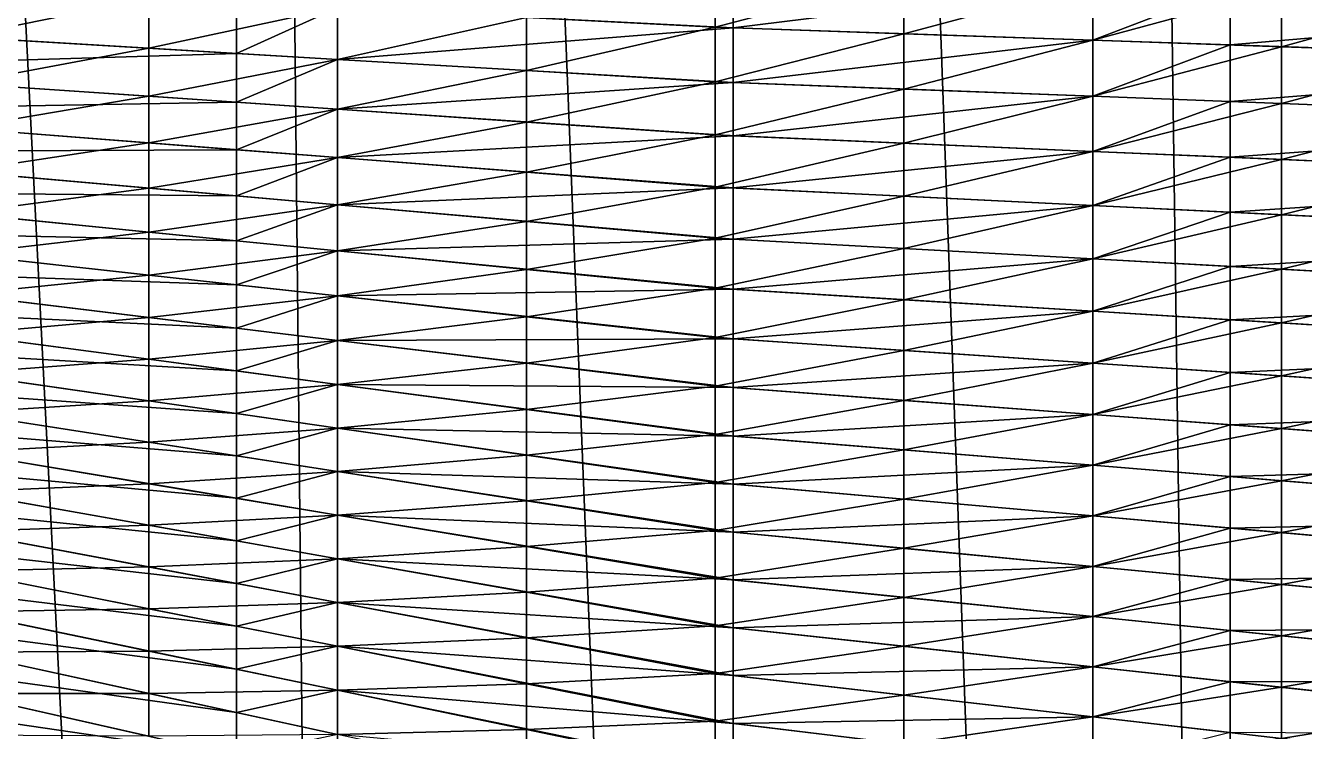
# Model space of a CAD drawing. Header units: metres. Extents: x -3 to 177, y -14 to 14.
# Drawn here: x 19.537 to 23.178, y -4.201 to -2.192 of the extents above; entities that cross this region are included whole.
import ezdxf

# ---------------------------------------------------------------- set-up
doc = ezdxf.new("R2010")
doc.units = ezdxf.units.M
doc.layers.add('ENGINE_ROOM', color=7, linetype='Continuous', true_color=0xa1acbe)
doc.layers.add('HULL', color=7, linetype='Continuous', true_color=0x528ba5)

msp = doc.modelspace()

# ---------------------------------------------------------------- linework, layer by layer
at = {"layer": 'ENGINE_ROOM'}
for points in [[(22.9665, 14.2364, 14.6066), (24.3812, -14.2976, 14.6043), (24.3812, 14.2976, 14.6043)], [(21.5517, 14.1752, 14.6089), (22.575, -14.2195, 14.6073), (22.575, 14.2195, 14.6073)], [(22.575, 14.2195, 14.6073), (22.9665, -14.2364, 14.6066), (22.9665, 14.2364, 14.6066)], [(22.575, 14.2195, 14.6073), (22.575, -14.2195, 14.6073), (22.9665, -14.2364, 14.6066)], [(22.9665, 14.2364, 14.6066), (22.9665, -14.2364, 14.6066), (24.3812, -14.2976, 14.6043)], [(20.425, 14.067, 14.613), (21.5517, -14.1752, 14.6089), (21.5517, 14.1752, 14.6089)], [(21.5517, 14.1752, 14.6089), (21.5517, -14.1752, 14.6089), (22.575, -14.2195, 14.6073)], [(20.1369, 14.0386, 14.6141), (20.425, -14.067, 14.613), (20.425, 14.067, 14.613)], [(20.425, 14.067, 14.613), (20.425, -14.067, 14.613), (21.5517, -14.1752, 14.6089)], [(18.7222, 13.8991, 14.6193), (20.1369, -14.0386, 14.6141), (20.1369, 14.0386, 14.6141)], [(20.1369, 14.0386, 14.6141), (20.1369, -14.0386, 14.6141), (20.425, -14.067, 14.613)], [(18.7222, 13.8991, 14.6193), (18.7222, -13.8991, 14.6193), (20.1369, -14.0386, 14.6141)], [(20.425, -2.1421, 0.5194), (21.5517, -2.0406, 0.3527), (21.5517, -2.1988, 0.4274)], [(21.5517, -2.1988, 0.4274), (21.5517, -2.0406, 0.3527), (22.575, -2.0717, 0.2996)], [(21.5517, -2.1988, 0.4274), (22.575, -2.0717, 0.2996), (22.575, -2.2339, 0.3685)], [(22.575, -2.2339, 0.3685), (22.575, -2.0717, 0.2996), (22.9665, -2.0836, 0.2793)], [(22.575, -2.2339, 0.3685), (22.9665, -2.0836, 0.2793), (22.9665, -2.2473, 0.3459)], [(22.9665, -2.2473, 0.3459), (22.9665, -2.0836, 0.2793), (24.3812, -2.1265, 0.2059)], [(18.7222, -2.1876, 0.7666), (20.1369, -2.1273, 0.5432), (20.1369, -2.2713, 0.6365)], [(20.1369, -2.2713, 0.6365), (20.1369, -2.1273, 0.5432), (20.425, -2.1421, 0.5194)], [(20.1369, -2.2713, 0.6365), (20.425, -2.1421, 0.5194), (20.425, -2.2884, 0.6101)], [(20.425, -2.2884, 0.6101), (20.425, -2.1421, 0.5194), (21.5517, -2.1988, 0.4274)], [(22.9665, -2.2473, 0.3459), (24.3812, -2.1265, 0.2059), (24.3812, -2.2957, 0.2645)], [(18.7222, -2.314, 0.8797), (18.7222, -2.1876, 0.7666), (20.1369, -2.2713, 0.6365)], [(20.425, -2.2884, 0.6101), (21.5517, -2.1988, 0.4274), (21.5517, -2.3541, 0.508)], [(21.5517, -2.3541, 0.508), (21.5517, -2.1988, 0.4274), (22.575, -2.2339, 0.3685)], [(21.5517, -2.3541, 0.508), (22.575, -2.2339, 0.3685), (22.575, -2.3935, 0.4428)], [(22.575, -2.3935, 0.4428), (22.575, -2.2339, 0.3685), (22.9665, -2.2473, 0.3459)], [(22.575, -2.3935, 0.4428), (22.9665, -2.2473, 0.3459), (22.9665, -2.4086, 0.4178)], [(22.9665, -2.4086, 0.4178), (22.9665, -2.2473, 0.3459), (24.3812, -2.2957, 0.2645)], [(18.7222, -2.314, 0.8797), (20.1369, -2.2713, 0.6365), (20.1369, -2.4105, 0.7367)], [(20.1369, -2.4105, 0.7367), (20.1369, -2.2713, 0.6365), (20.425, -2.2884, 0.6101)], [(20.1369, -2.4105, 0.7367), (20.425, -2.2884, 0.6101), (20.425, -2.4301, 0.7076)], [(20.425, -2.4301, 0.7076), (20.425, -2.2884, 0.6101), (21.5517, -2.3541, 0.508)], [(18.7222, -2.4353, 0.998), (18.7222, -2.314, 0.8797), (20.1369, -2.4105, 0.7367)], [(22.9665, -2.4086, 0.4178), (24.3812, -2.2957, 0.2645), (24.3812, -2.4632, 0.3277)], [(20.425, -2.4301, 0.7076), (21.5517, -2.3541, 0.508), (21.5517, -2.5056, 0.5953)], [(21.5517, -2.5056, 0.5953), (21.5517, -2.3541, 0.508), (22.575, -2.3935, 0.4428)], [(21.5517, -2.5056, 0.5953), (22.575, -2.3935, 0.4428), (22.575, -2.5502, 0.523)], [(22.575, -2.5502, 0.523), (22.575, -2.3935, 0.4428), (22.9665, -2.4086, 0.4178)], [(18.7222, -2.4353, 0.998), (20.1369, -2.4105, 0.7367), (20.1369, -2.5455, 0.8419)], [(18.7222, -2.5519, 1.1207), (18.7222, -2.4353, 0.998), (20.1369, -2.5455, 0.8419)], [(20.1369, -2.5455, 0.8419), (20.1369, -2.4105, 0.7367), (20.425, -2.4301, 0.7076)], [(20.1369, -2.5455, 0.8419), (20.425, -2.4301, 0.7076), (20.425, -2.5679, 0.8101)], [(20.425, -2.5679, 0.8101), (20.425, -2.4301, 0.7076), (21.5517, -2.5056, 0.5953)], [(22.575, -2.5502, 0.523), (22.9665, -2.4086, 0.4178), (22.9665, -2.5672, 0.4953)], [(22.9665, -2.5672, 0.4953), (22.9665, -2.4086, 0.4178), (24.3812, -2.4632, 0.3277)], [(22.9665, -2.5672, 0.4953), (24.3812, -2.4632, 0.3277), (24.3812, -2.6287, 0.3953)], [(20.425, -2.5679, 0.8101), (21.5517, -2.5056, 0.5953), (21.5517, -2.6542, 0.6875)], [(21.5517, -2.6542, 0.6875), (21.5517, -2.5056, 0.5953), (22.575, -2.5502, 0.523)], [(18.7222, -2.5519, 1.1207), (20.1369, -2.5455, 0.8419), (20.1369, -2.6768, 0.9515)], [(20.1369, -2.6768, 0.9515), (20.1369, -2.5455, 0.8419), (20.425, -2.5679, 0.8101)], [(18.7222, -2.6644, 1.2471), (18.7222, -2.5519, 1.1207), (20.1369, -2.6768, 0.9515)], [(20.1369, -2.6768, 0.9515), (20.425, -2.5679, 0.8101), (20.425, -2.7023, 0.9171)], [(20.425, -2.7023, 0.9171), (20.425, -2.5679, 0.8101), (21.5517, -2.6542, 0.6875)], [(21.5517, -2.6542, 0.6875), (22.575, -2.5502, 0.523), (22.575, -2.7043, 0.6076)], [(22.575, -2.7043, 0.6076), (22.575, -2.5502, 0.523), (22.9665, -2.5672, 0.4953)], [(22.575, -2.7043, 0.6076), (22.9665, -2.5672, 0.4953), (22.9665, -2.7234, 0.577)], [(22.9665, -2.7234, 0.577), (22.9665, -2.5672, 0.4953), (24.3812, -2.6287, 0.3953)], [(20.425, -2.7023, 0.9171), (21.5517, -2.6542, 0.6875), (21.5517, -2.8, 0.7841)], [(21.5517, -2.8, 0.7841), (21.5517, -2.6542, 0.6875), (22.575, -2.7043, 0.6076)], [(22.9665, -2.7234, 0.577), (24.3812, -2.6287, 0.3953), (24.3812, -2.7926, 0.4665)], [(18.7222, -2.7736, 1.3762), (18.7222, -2.6644, 1.2471), (20.1369, -2.8046, 1.0652)], [(18.7222, -2.6644, 1.2471), (20.1369, -2.6768, 0.9515), (20.1369, -2.8046, 1.0652)], [(20.1369, -2.8046, 1.0652), (20.1369, -2.6768, 0.9515), (20.425, -2.7023, 0.9171)], [(20.1369, -2.8046, 1.0652), (20.425, -2.7023, 0.9171), (20.425, -2.8331, 1.0282)], [(20.425, -2.8331, 1.0282), (20.425, -2.7023, 0.9171), (21.5517, -2.8, 0.7841)], [(21.5517, -2.8, 0.7841), (22.575, -2.7043, 0.6076), (22.575, -2.8561, 0.6961)], [(22.575, -2.8561, 0.6961), (22.575, -2.7043, 0.6076), (22.9665, -2.7234, 0.577)], [(22.575, -2.8561, 0.6961), (22.9665, -2.7234, 0.577), (22.9665, -2.8775, 0.6624)], [(22.9665, -2.8775, 0.6624), (22.9665, -2.7234, 0.577), (24.3812, -2.7926, 0.4665)], [(18.7222, -2.8812, 1.5069), (18.7222, -2.7736, 1.3762), (20.1369, -2.9298, 1.1816)], [(18.7222, -2.7736, 1.3762), (20.1369, -2.8046, 1.0652), (20.1369, -2.9298, 1.1816)], [(20.425, -2.8331, 1.0282), (21.5517, -2.8, 0.7841), (21.5517, -2.9428, 0.885)], [(21.5517, -2.9428, 0.885), (21.5517, -2.8, 0.7841), (22.575, -2.8561, 0.6961)], [(22.9665, -2.8775, 0.6624), (24.3812, -2.7926, 0.4665), (24.3812, -2.955, 0.5407)], [(20.1369, -2.9298, 1.1816), (20.1369, -2.8046, 1.0652), (20.425, -2.8331, 1.0282)], [(20.1369, -2.9298, 1.1816), (20.425, -2.8331, 1.0282), (20.425, -2.9616, 1.1419)], [(20.425, -2.9616, 1.1419), (20.425, -2.8331, 1.0282), (21.5517, -2.9428, 0.885)], [(21.5517, -2.9428, 0.885), (22.575, -2.8561, 0.6961), (22.575, -3.0054, 0.7885)], [(22.575, -3.0054, 0.7885), (22.575, -2.8561, 0.6961), (22.9665, -2.8775, 0.6624)], [(18.7222, -2.9869, 1.6389), (18.7222, -2.8812, 1.5069), (20.1369, -3.0531, 1.3)], [(18.7222, -2.8812, 1.5069), (20.1369, -2.9298, 1.1816), (20.1369, -3.0531, 1.3)], [(22.575, -3.0054, 0.7885), (22.9665, -2.8775, 0.6624), (22.9665, -3.0293, 0.7516)], [(22.9665, -3.0293, 0.7516), (22.9665, -2.8775, 0.6624), (24.3812, -2.955, 0.5407)], [(20.1369, -3.0531, 1.3), (20.1369, -2.9298, 1.1816), (20.425, -2.9616, 1.1419)], [(20.425, -2.9616, 1.1419), (21.5517, -2.9428, 0.885), (21.5517, -3.0837, 0.9887)], [(21.5517, -3.0837, 0.9887), (21.5517, -2.9428, 0.885), (22.575, -3.0054, 0.7885)], [(20.1369, -3.0531, 1.3), (20.425, -2.9616, 1.1419), (20.425, -3.0881, 1.2579)], [(20.425, -3.0881, 1.2579), (20.425, -2.9616, 1.1419), (21.5517, -3.0837, 0.9887)], [(22.9665, -3.0293, 0.7516), (24.3812, -2.955, 0.5407), (24.3812, -3.1158, 0.6181)], [(18.7222, -3.0921, 1.7715), (18.7222, -2.9869, 1.6389), (20.1369, -3.175, 1.4199)], [(18.7222, -2.9869, 1.6389), (20.1369, -3.0531, 1.3), (20.1369, -3.175, 1.4199)], [(21.5517, -3.0837, 0.9887), (22.575, -3.0054, 0.7885), (22.575, -3.1529, 0.8837)], [(22.575, -3.1529, 0.8837), (22.575, -3.0054, 0.7885), (22.9665, -3.0293, 0.7516)], [(20.1369, -3.175, 1.4199), (20.1369, -3.0531, 1.3), (20.425, -3.0881, 1.2579)], [(22.575, -3.1529, 0.8837), (22.9665, -3.0293, 0.7516), (22.9665, -3.1794, 0.8435)], [(22.9665, -3.1794, 0.8435), (22.9665, -3.0293, 0.7516), (24.3812, -3.1158, 0.6181)], [(18.7222, -3.197, 1.9044), (18.7222, -3.0921, 1.7715), (20.1369, -3.2962, 1.5406)], [(18.7222, -3.0921, 1.7715), (20.1369, -3.175, 1.4199), (20.1369, -3.2962, 1.5406)], [(20.1369, -3.175, 1.4199), (20.425, -3.0881, 1.2579), (20.425, -3.2133, 1.3753)], [(20.425, -3.0881, 1.2579), (21.5517, -3.0837, 0.9887), (21.5517, -3.2226, 1.0949)], [(20.425, -3.2133, 1.3753), (20.425, -3.0881, 1.2579), (21.5517, -3.2226, 1.0949)], [(21.5517, -3.2226, 1.0949), (21.5517, -3.0837, 0.9887), (22.575, -3.1529, 0.8837)], [(22.9665, -3.1794, 0.8435), (24.3812, -3.1158, 0.6181), (24.3812, -3.2751, 0.6983)], [(21.5517, -3.2226, 1.0949), (22.575, -3.1529, 0.8837), (22.575, -3.299, 0.9809)], [(22.575, -3.299, 0.9809), (22.575, -3.1529, 0.8837), (22.9665, -3.1794, 0.8435)], [(18.7222, -3.302, 2.0373), (18.7222, -3.197, 1.9044), (20.1369, -3.4169, 1.6618)], [(18.7222, -3.197, 1.9044), (20.1369, -3.2962, 1.5406), (20.1369, -3.4169, 1.6618)], [(20.1369, -3.2962, 1.5406), (20.1369, -3.175, 1.4199), (20.425, -3.2133, 1.3753)], [(22.575, -3.299, 0.9809), (22.9665, -3.1794, 0.8435), (22.9665, -3.3282, 0.9373)], [(22.9665, -3.3282, 0.9373), (22.9665, -3.1794, 0.8435), (24.3812, -3.2751, 0.6983)], [(20.1369, -3.2962, 1.5406), (20.425, -3.2133, 1.3753), (20.425, -3.3377, 1.4936)], [(20.425, -3.3377, 1.4936), (20.425, -3.2133, 1.3753), (21.5517, -3.3604, 1.2027)], [(20.425, -3.2133, 1.3753), (21.5517, -3.2226, 1.0949), (21.5517, -3.3604, 1.2027)], [(21.5517, -3.3604, 1.2027), (21.5517, -3.2226, 1.0949), (22.575, -3.299, 0.9809)], [(22.9665, -3.3282, 0.9373), (24.3812, -3.2751, 0.6983), (24.3812, -3.4337, 0.7797)], [(18.7222, -3.4075, 2.1699), (18.7222, -3.302, 2.0373), (20.1369, -3.5376, 1.7831)], [(18.7222, -3.302, 2.0373), (20.1369, -3.4169, 1.6618), (20.1369, -3.5376, 1.7831)], [(20.1369, -3.4169, 1.6618), (20.1369, -3.2962, 1.5406), (20.425, -3.3377, 1.4936)], [(21.5517, -3.3604, 1.2027), (22.575, -3.299, 0.9809), (22.575, -3.4437, 1.0802)], [(22.575, -3.4437, 1.0802), (22.575, -3.299, 0.9809), (22.9665, -3.3282, 0.9373)], [(20.1369, -3.4169, 1.6618), (20.425, -3.3377, 1.4936), (20.425, -3.4617, 1.6124)], [(20.425, -3.4617, 1.6124), (20.425, -3.3377, 1.4936), (21.5517, -3.4973, 1.3115)], [(20.425, -3.3377, 1.4936), (21.5517, -3.3604, 1.2027), (21.5517, -3.4973, 1.3115)], [(22.575, -3.4437, 1.0802), (22.9665, -3.3282, 0.9373), (22.9665, -3.4756, 1.0333)], [(22.9665, -3.4756, 1.0333), (22.9665, -3.3282, 0.9373), (24.3812, -3.4337, 0.7797)], [(21.5517, -3.4973, 1.3115), (21.5517, -3.3604, 1.2027), (22.575, -3.4437, 1.0802)], [(18.7222, -3.514, 2.3018), (18.7222, -3.4075, 2.1699), (20.1369, -3.6585, 1.9043)], [(18.7222, -3.4075, 2.1699), (20.1369, -3.5376, 1.7831), (20.1369, -3.6585, 1.9043)], [(20.1369, -3.5376, 1.7831), (20.1369, -3.4169, 1.6618), (20.425, -3.4617, 1.6124)], [(21.5517, -3.4973, 1.3115), (22.575, -3.4437, 1.0802), (22.575, -3.5878, 1.1804)], [(22.575, -3.5878, 1.1804), (22.575, -3.4437, 1.0802), (22.9665, -3.4756, 1.0333)], [(22.9665, -3.4756, 1.0333), (24.3812, -3.4337, 0.7797), (24.3812, -3.5909, 0.8639)], [(20.1369, -3.5376, 1.7831), (20.425, -3.4617, 1.6124), (20.425, -3.5856, 1.7313)], [(20.425, -3.5856, 1.7313), (20.425, -3.4617, 1.6124), (21.5517, -3.6337, 1.421)], [(20.425, -3.4617, 1.6124), (21.5517, -3.4973, 1.3115), (21.5517, -3.6337, 1.421)], [(22.575, -3.5878, 1.1804), (22.9665, -3.4756, 1.0333), (22.9665, -3.6225, 1.1302)], [(22.9665, -3.6225, 1.1302), (22.9665, -3.4756, 1.0333), (24.3812, -3.5909, 0.8639)], [(18.7222, -3.6209, 2.4336), (18.7222, -3.514, 2.3018), (20.1369, -3.7799, 2.0253)], [(18.7222, -3.514, 2.3018), (20.1369, -3.6585, 1.9043), (20.1369, -3.7799, 2.0253)], [(21.5517, -3.6337, 1.421), (21.5517, -3.4973, 1.3115), (22.575, -3.5878, 1.1804)], [(20.1369, -3.6585, 1.9043), (20.1369, -3.5376, 1.7831), (20.425, -3.5856, 1.7313)], [(20.1369, -3.6585, 1.9043), (20.425, -3.5856, 1.7313), (20.425, -3.7096, 1.8503)], [(20.425, -3.7096, 1.8503), (20.425, -3.5856, 1.7313), (21.5517, -3.7699, 1.5308)], [(20.425, -3.5856, 1.7313), (21.5517, -3.6337, 1.421), (21.5517, -3.7699, 1.5308)], [(21.5517, -3.6337, 1.421), (22.575, -3.5878, 1.1804), (22.575, -3.7313, 1.2817)], [(22.575, -3.7313, 1.2817), (22.575, -3.5878, 1.1804), (22.9665, -3.6225, 1.1302)], [(22.9665, -3.6225, 1.1302), (24.3812, -3.5909, 0.8639), (24.3812, -3.7476, 0.9489)], [(18.7222, -3.7297, 2.564), (18.7222, -3.6209, 2.4336), (20.1369, -3.9015, 2.1461)], [(18.7222, -3.6209, 2.4336), (20.1369, -3.7799, 2.0253), (20.1369, -3.9015, 2.1461)], [(21.5517, -3.7699, 1.5308), (21.5517, -3.6337, 1.421), (22.575, -3.7313, 1.2817)], [(22.575, -3.7313, 1.2817), (22.9665, -3.6225, 1.1302), (22.9665, -3.7686, 1.2284)], [(22.9665, -3.7686, 1.2284), (22.9665, -3.6225, 1.1302), (24.3812, -3.7476, 0.9489)], [(20.1369, -3.7799, 2.0253), (20.1369, -3.6585, 1.9043), (20.425, -3.7096, 1.8503)], [(20.1369, -3.7799, 2.0253), (20.425, -3.7096, 1.8503), (20.425, -3.834, 1.9689)], [(20.425, -3.834, 1.9689), (20.425, -3.7096, 1.8503), (21.5517, -3.9059, 1.6407)], [(20.425, -3.7096, 1.8503), (21.5517, -3.7699, 1.5308), (21.5517, -3.9059, 1.6407)], [(18.7222, -3.8392, 2.6939), (18.7222, -3.7297, 2.564), (20.1369, -4.0241, 2.2662)], [(18.7222, -3.7297, 2.564), (20.1369, -3.9015, 2.1461), (20.1369, -4.0241, 2.2662)], [(21.5517, -3.7699, 1.5308), (22.575, -3.7313, 1.2817), (22.575, -3.8743, 1.3837)], [(22.575, -3.8743, 1.3837), (22.575, -3.7313, 1.2817), (22.9665, -3.7686, 1.2284)], [(22.9665, -3.7686, 1.2284), (24.3812, -3.7476, 0.9489), (24.3812, -3.9034, 1.0358)], [(20.1369, -3.9015, 2.1461), (20.1369, -3.7799, 2.0253), (20.425, -3.834, 1.9689)], [(21.5517, -3.9059, 1.6407), (21.5517, -3.7699, 1.5308), (22.575, -3.8743, 1.3837)], [(22.575, -3.8743, 1.3837), (22.9665, -3.7686, 1.2284), (22.9665, -3.9142, 1.3274)], [(22.9665, -3.9142, 1.3274), (22.9665, -3.7686, 1.2284), (24.3812, -3.9034, 1.0358)], [(18.7222, -3.9509, 2.8223), (18.7222, -3.8392, 2.6939), (20.1369, -4.1471, 2.3858)], [(18.7222, -3.8392, 2.6939), (20.1369, -4.0241, 2.2662), (20.1369, -4.1471, 2.3858)], [(20.1369, -3.9015, 2.1461), (20.425, -3.834, 1.9689), (20.425, -3.9586, 2.0875)], [(20.425, -3.9586, 2.0875), (20.425, -3.834, 1.9689), (21.5517, -4.042, 1.7506)], [(20.425, -3.834, 1.9689), (21.5517, -3.9059, 1.6407), (21.5517, -4.042, 1.7506)], [(21.5517, -3.9059, 1.6407), (22.575, -3.8743, 1.3837), (22.575, -4.017, 1.4862)], [(22.575, -4.017, 1.4862), (22.575, -3.8743, 1.3837), (22.9665, -3.9142, 1.3274)], [(20.1369, -4.0241, 2.2662), (20.1369, -3.9015, 2.1461), (20.425, -3.9586, 2.0875)], [(21.5517, -4.042, 1.7506), (21.5517, -3.9059, 1.6407), (22.575, -4.017, 1.4862)], [(22.575, -4.017, 1.4862), (22.9665, -3.9142, 1.3274), (22.9665, -4.0595, 1.4271)], [(22.9665, -3.9142, 1.3274), (24.3812, -3.9034, 1.0358), (24.3812, -4.0585, 1.1241)], [(22.9665, -4.0595, 1.4271), (22.9665, -3.9142, 1.3274), (24.3812, -4.0585, 1.1241)], [(18.7222, -4.065, 2.9489), (18.7222, -3.9509, 2.8223), (20.1369, -4.2713, 2.5047)], [(18.7222, -3.9509, 2.8223), (20.1369, -4.1471, 2.3858), (20.1369, -4.2713, 2.5047)], [(20.1369, -4.0241, 2.2662), (20.425, -3.9586, 2.0875), (20.425, -4.084, 2.2055)], [(20.425, -4.084, 2.2055), (20.425, -3.9586, 2.0875), (21.5517, -4.1781, 1.8606)], [(20.425, -3.9586, 2.0875), (21.5517, -4.042, 1.7506), (21.5517, -4.1781, 1.8606)], [(20.1369, -4.1471, 2.3858), (20.1369, -4.0241, 2.2662), (20.425, -4.084, 2.2055)], [(21.5517, -4.042, 1.7506), (22.575, -4.017, 1.4862), (22.575, -4.1596, 1.5891)], [(22.575, -4.1596, 1.5891), (22.575, -4.017, 1.4862), (22.9665, -4.0595, 1.4271)], [(18.7222, -4.1824, 3.0728), (18.7222, -4.065, 2.9489), (20.1369, -4.3968, 2.6224)], [(18.7222, -4.065, 2.9489), (20.1369, -4.2713, 2.5047), (20.1369, -4.3968, 2.6224)], [(21.5517, -4.1781, 1.8606), (21.5517, -4.042, 1.7506), (22.575, -4.1596, 1.5891)], [(22.575, -4.1596, 1.5891), (22.9665, -4.0595, 1.4271), (22.9665, -4.2046, 1.5273)], [(22.9665, -4.0595, 1.4271), (24.3812, -4.0585, 1.1241), (24.3812, -4.2131, 1.2135)], [(22.9665, -4.2046, 1.5273), (22.9665, -4.0595, 1.4271), (24.3812, -4.2131, 1.2135)], [(20.1369, -4.1471, 2.3858), (20.425, -4.084, 2.2055), (20.425, -4.2098, 2.3231)], [(20.425, -4.2098, 2.3231), (20.425, -4.084, 2.2055), (21.5517, -4.3142, 1.9704)], [(20.425, -4.084, 2.2055), (21.5517, -4.1781, 1.8606), (21.5517, -4.3142, 1.9704)], [(20.1369, -4.2713, 2.5047), (20.1369, -4.1471, 2.3858), (20.425, -4.2098, 2.3231)], [(18.7222, -4.3029, 3.1941), (18.7222, -4.1824, 3.0728), (20.1369, -4.5243, 2.7385)], [(18.7222, -4.1824, 3.0728), (20.1369, -4.3968, 2.6224), (20.1369, -4.5243, 2.7385)], [(21.5517, -4.1781, 1.8606), (22.575, -4.1596, 1.5891), (22.575, -4.3021, 1.6922)], [(21.5517, -4.3142, 1.9704), (21.5517, -4.1781, 1.8606), (22.575, -4.3021, 1.6922)], [(22.575, -4.3021, 1.6922), (22.575, -4.1596, 1.5891), (22.9665, -4.2046, 1.5273)]]:
    msp.add_3dface(points, dxfattribs=at)
at = {"layer": 'HULL'}
for points in [[(20.9625, -2.1696, 0.4749), (21.5, -2.0391, 0.3554), (21.5, -2.1971, 0.4304)], [(21.5, -2.1971, 0.4304), (21.5, -2.0391, 0.3554), (22.0375, -2.0554, 0.3275)], [(21.5, -2.1971, 0.4304), (22.0375, -2.0554, 0.3275), (22.0375, -2.2155, 0.3994)], [(22.0375, -2.2155, 0.3994), (22.0375, -2.0554, 0.3275), (22.575, -2.0717, 0.2996)], [(22.0375, -2.2155, 0.3994), (22.575, -2.0717, 0.2996), (22.575, -2.2339, 0.3685)], [(22.575, -2.2339, 0.3685), (22.575, -2.0717, 0.2996), (23.1125, -2.088, 0.2717)], [(19.35, -2.2247, 0.7089), (19.35, -2.0871, 0.6084), (19.8875, -2.1146, 0.5639)], [(22.575, -2.2339, 0.3685), (23.1125, -2.088, 0.2717), (23.1125, -2.2523, 0.3375)], [(23.1125, -2.2523, 0.3375), (23.1125, -2.088, 0.2717), (23.65, -2.1043, 0.2438)], [(23.1125, -2.2523, 0.3375), (23.65, -2.1043, 0.2438), (23.65, -2.2707, 0.3066)], [(19.35, -2.2247, 0.7089), (19.8875, -2.1146, 0.5639), (19.8875, -2.2566, 0.6595)], [(19.8875, -2.2566, 0.6595), (19.8875, -2.1146, 0.5639), (20.425, -2.1421, 0.5194)], [(19.8875, -2.2566, 0.6595), (20.425, -2.1421, 0.5194), (20.425, -2.2884, 0.6101)], [(20.425, -2.2884, 0.6101), (20.425, -2.1421, 0.5194), (20.9625, -2.1696, 0.4749)], [(20.425, -2.2884, 0.6101), (20.9625, -2.1696, 0.4749), (20.9625, -2.3202, 0.5607)], [(20.9625, -2.3202, 0.5607), (20.9625, -2.1696, 0.4749), (21.5, -2.1971, 0.4304)], [(20.9625, -2.3202, 0.5607), (21.5, -2.1971, 0.4304), (21.5, -2.3521, 0.5113)], [(21.5, -2.3521, 0.5113), (21.5, -2.1971, 0.4304), (22.0375, -2.2155, 0.3994)], [(21.5, -2.3521, 0.5113), (22.0375, -2.2155, 0.3994), (22.0375, -2.3728, 0.477)], [(22.0375, -2.3728, 0.477), (22.0375, -2.2155, 0.3994), (22.575, -2.2339, 0.3685)], [(19.35, -2.3568, 0.8162), (19.35, -2.2247, 0.7089), (19.8875, -2.2566, 0.6595)], [(19.35, -2.3568, 0.8162), (19.8875, -2.2566, 0.6595), (19.8875, -2.3935, 0.7619)], [(19.8875, -2.3935, 0.7619), (19.8875, -2.2566, 0.6595), (20.425, -2.2884, 0.6101)], [(22.0375, -2.3728, 0.477), (22.575, -2.2339, 0.3685), (22.575, -2.3935, 0.4428)], [(22.575, -2.3935, 0.4428), (22.575, -2.2339, 0.3685), (23.1125, -2.2523, 0.3375)], [(22.575, -2.3935, 0.4428), (23.1125, -2.2523, 0.3375), (23.1125, -2.4143, 0.4085)], [(23.1125, -2.4143, 0.4085), (23.1125, -2.2523, 0.3375), (23.65, -2.2707, 0.3066)], [(19.8875, -2.3935, 0.7619), (20.425, -2.2884, 0.6101), (20.425, -2.4301, 0.7076)], [(20.425, -2.4301, 0.7076), (20.425, -2.2884, 0.6101), (20.9625, -2.3202, 0.5607)], [(23.1125, -2.4143, 0.4085), (23.65, -2.2707, 0.3066), (23.65, -2.435, 0.3743)], [(20.425, -2.4301, 0.7076), (20.9625, -2.3202, 0.5607), (20.9625, -2.4667, 0.6533)], [(20.9625, -2.4667, 0.6533), (20.9625, -2.3202, 0.5607), (21.5, -2.3521, 0.5113)], [(19.35, -2.4842, 0.9287), (19.35, -2.3568, 0.8162), (19.8875, -2.3935, 0.7619)], [(20.9625, -2.4667, 0.6533), (21.5, -2.3521, 0.5113), (21.5, -2.5034, 0.599)], [(21.5, -2.5034, 0.599), (21.5, -2.3521, 0.5113), (22.0375, -2.3728, 0.477)], [(19.35, -2.4842, 0.9287), (19.8875, -2.3935, 0.7619), (19.8875, -2.5261, 0.8694)], [(19.8875, -2.5261, 0.8694), (19.8875, -2.3935, 0.7619), (20.425, -2.4301, 0.7076)], [(21.5, -2.5034, 0.599), (22.0375, -2.3728, 0.477), (22.0375, -2.5268, 0.561)], [(22.0375, -2.5268, 0.561), (22.0375, -2.3728, 0.477), (22.575, -2.3935, 0.4428)], [(22.0375, -2.5268, 0.561), (22.575, -2.3935, 0.4428), (22.575, -2.5502, 0.523)], [(22.575, -2.5502, 0.523), (22.575, -2.3935, 0.4428), (23.1125, -2.4143, 0.4085)], [(19.8875, -2.5261, 0.8694), (20.425, -2.4301, 0.7076), (20.425, -2.5679, 0.8101)], [(20.425, -2.5679, 0.8101), (20.425, -2.4301, 0.7076), (20.9625, -2.4667, 0.6533)], [(22.575, -2.5502, 0.523), (23.1125, -2.4143, 0.4085), (23.1125, -2.5735, 0.485)], [(23.1125, -2.5735, 0.485), (23.1125, -2.4143, 0.4085), (23.65, -2.435, 0.3743)], [(23.1125, -2.5735, 0.485), (23.65, -2.435, 0.3743), (23.65, -2.5969, 0.447)], [(20.425, -2.5679, 0.8101), (20.9625, -2.4667, 0.6533), (20.9625, -2.6098, 0.7509)], [(20.9625, -2.6098, 0.7509), (20.9625, -2.4667, 0.6533), (21.5, -2.5034, 0.599)], [(19.35, -2.6073, 1.0456), (19.35, -2.4842, 0.9287), (19.8875, -2.5261, 0.8694)], [(20.9625, -2.6098, 0.7509), (21.5, -2.5034, 0.599), (21.5, -2.6517, 0.6916)], [(21.5, -2.6517, 0.6916), (21.5, -2.5034, 0.599), (22.0375, -2.5268, 0.561)], [(19.35, -2.6073, 1.0456), (19.8875, -2.5261, 0.8694), (19.8875, -2.6548, 0.9813)], [(19.8875, -2.6548, 0.9813), (19.8875, -2.5261, 0.8694), (20.425, -2.5679, 0.8101)], [(21.5, -2.6517, 0.6916), (22.0375, -2.5268, 0.561), (22.0375, -2.678, 0.6496)], [(22.0375, -2.678, 0.6496), (22.0375, -2.5268, 0.561), (22.575, -2.5502, 0.523)], [(19.8875, -2.6548, 0.9813), (20.425, -2.5679, 0.8101), (20.425, -2.7023, 0.9171)], [(20.425, -2.7023, 0.9171), (20.425, -2.5679, 0.8101), (20.9625, -2.6098, 0.7509)], [(22.0375, -2.678, 0.6496), (22.575, -2.5502, 0.523), (22.575, -2.7043, 0.6076)], [(22.575, -2.7043, 0.6076), (22.575, -2.5502, 0.523), (23.1125, -2.5735, 0.485)], [(22.575, -2.7043, 0.6076), (23.1125, -2.5735, 0.485), (23.1125, -2.7306, 0.5656)], [(23.1125, -2.7306, 0.5656), (23.1125, -2.5735, 0.485), (23.65, -2.5969, 0.447)], [(19.35, -2.7266, 1.1664), (19.35, -2.6073, 1.0456), (19.8875, -2.6548, 0.9813)], [(20.425, -2.7023, 0.9171), (20.9625, -2.6098, 0.7509), (20.9625, -2.7497, 0.8528)], [(20.9625, -2.7497, 0.8528), (20.9625, -2.6098, 0.7509), (21.5, -2.6517, 0.6916)], [(23.1125, -2.7306, 0.5656), (23.65, -2.5969, 0.447), (23.65, -2.7569, 0.5236)], [(19.35, -2.7266, 1.1664), (19.8875, -2.6548, 0.9813), (19.8875, -2.7799, 1.0973)], [(19.8875, -2.7799, 1.0973), (19.8875, -2.6548, 0.9813), (20.425, -2.7023, 0.9171)], [(20.9625, -2.7497, 0.8528), (21.5, -2.6517, 0.6916), (21.5, -2.7972, 0.7885)], [(21.5, -2.7972, 0.7885), (21.5, -2.6517, 0.6916), (22.0375, -2.678, 0.6496)], [(21.5, -2.7972, 0.7885), (22.0375, -2.678, 0.6496), (22.0375, -2.8266, 0.7423)], [(22.0375, -2.8266, 0.7423), (22.0375, -2.678, 0.6496), (22.575, -2.7043, 0.6076)], [(19.35, -2.8429, 1.2898), (19.35, -2.7266, 1.1664), (19.8875, -2.7799, 1.0973)], [(19.8875, -2.7799, 1.0973), (20.425, -2.7023, 0.9171), (20.425, -2.8331, 1.0282)], [(20.425, -2.8331, 1.0282), (20.425, -2.7023, 0.9171), (20.9625, -2.7497, 0.8528)], [(22.0375, -2.8266, 0.7423), (22.575, -2.7043, 0.6076), (22.575, -2.8561, 0.6961)], [(22.575, -2.8561, 0.6961), (22.575, -2.7043, 0.6076), (23.1125, -2.7306, 0.5656)], [(22.575, -2.8561, 0.6961), (23.1125, -2.7306, 0.5656), (23.1125, -2.8855, 0.6498)], [(23.1125, -2.8855, 0.6498), (23.1125, -2.7306, 0.5656), (23.65, -2.7569, 0.5236)], [(20.425, -2.8331, 1.0282), (20.9625, -2.7497, 0.8528), (20.9625, -2.8864, 0.959)], [(20.9625, -2.8864, 0.959), (20.9625, -2.7497, 0.8528), (21.5, -2.7972, 0.7885)], [(23.1125, -2.8855, 0.6498), (23.65, -2.7569, 0.5236), (23.65, -2.915, 0.6036)], [(19.35, -2.8429, 1.2898), (19.8875, -2.7799, 1.0973), (19.8875, -2.9022, 1.2159)], [(19.8875, -2.9022, 1.2159), (19.8875, -2.7799, 1.0973), (20.425, -2.8331, 1.0282)], [(20.9625, -2.8864, 0.959), (21.5, -2.7972, 0.7885), (21.5, -2.9397, 0.8899)], [(21.5, -2.9397, 0.8899), (21.5, -2.7972, 0.7885), (22.0375, -2.8266, 0.7423)], [(19.8875, -2.9022, 1.2159), (20.425, -2.8331, 1.0282), (20.425, -2.9616, 1.1419)], [(20.425, -2.9616, 1.1419), (20.425, -2.8331, 1.0282), (20.9625, -2.8864, 0.959)], [(21.5, -2.9397, 0.8899), (22.0375, -2.8266, 0.7423), (22.0375, -2.9725, 0.8392)], [(22.0375, -2.9725, 0.8392), (22.0375, -2.8266, 0.7423), (22.575, -2.8561, 0.6961)], [(19.35, -2.9575, 1.4151), (19.35, -2.8429, 1.2898), (19.8875, -2.9022, 1.2159)], [(22.0375, -2.9725, 0.8392), (22.575, -2.8561, 0.6961), (22.575, -3.0054, 0.7885)], [(22.575, -3.0054, 0.7885), (22.575, -2.8561, 0.6961), (23.1125, -2.8855, 0.6498)], [(19.35, -2.9575, 1.4151), (19.8875, -2.9022, 1.2159), (19.8875, -3.0228, 1.3365)], [(19.8875, -3.0228, 1.3365), (19.8875, -2.9022, 1.2159), (20.425, -2.9616, 1.1419)], [(20.425, -2.9616, 1.1419), (20.9625, -2.8864, 0.959), (20.9625, -3.0209, 1.068)], [(20.9625, -3.0209, 1.068), (20.9625, -2.8864, 0.959), (21.5, -2.9397, 0.8899)], [(22.575, -3.0054, 0.7885), (23.1125, -2.8855, 0.6498), (23.1125, -3.0382, 0.7378)], [(23.1125, -3.0382, 0.7378), (23.1125, -2.8855, 0.6498), (23.65, -2.915, 0.6036)], [(20.9625, -3.0209, 1.068), (21.5, -2.9397, 0.8899), (21.5, -3.0802, 0.994)], [(21.5, -3.0802, 0.994), (21.5, -2.9397, 0.8899), (22.0375, -2.9725, 0.8392)], [(23.1125, -3.0382, 0.7378), (23.65, -2.915, 0.6036), (23.65, -3.0711, 0.6871)], [(19.35, -3.0704, 1.5417), (19.35, -2.9575, 1.4151), (19.8875, -3.0228, 1.3365)], [(19.8875, -3.0228, 1.3365), (20.425, -2.9616, 1.1419), (20.425, -3.0881, 1.2579)], [(20.425, -3.0881, 1.2579), (20.425, -2.9616, 1.1419), (20.9625, -3.0209, 1.068)], [(21.5, -3.0802, 0.994), (22.0375, -2.9725, 0.8392), (22.0375, -3.1166, 0.9388)], [(22.0375, -3.1166, 0.9388), (22.0375, -2.9725, 0.8392), (22.575, -3.0054, 0.7885)], [(20.425, -3.0881, 1.2579), (20.9625, -3.0209, 1.068), (20.9625, -3.1535, 1.1793)], [(20.9625, -3.1535, 1.1793), (20.9625, -3.0209, 1.068), (21.5, -3.0802, 0.994)], [(22.0375, -3.1166, 0.9388), (22.575, -3.0054, 0.7885), (22.575, -3.1529, 0.8837)], [(22.575, -3.1529, 0.8837), (22.575, -3.0054, 0.7885), (23.1125, -3.0382, 0.7378)], [(19.35, -3.0704, 1.5417), (19.8875, -3.0228, 1.3365), (19.8875, -3.1418, 1.4585)], [(19.8875, -3.1418, 1.4585), (19.8875, -3.0228, 1.3365), (20.425, -3.0881, 1.2579)], [(22.575, -3.1529, 0.8837), (23.1125, -3.0382, 0.7378), (23.1125, -3.1893, 0.8285)], [(23.1125, -3.1893, 0.8285), (23.1125, -3.0382, 0.7378), (23.65, -3.0711, 0.6871)], [(19.35, -3.1827, 1.669), (19.35, -3.0704, 1.5417), (19.8875, -3.1418, 1.4585)], [(19.8875, -3.1418, 1.4585), (20.425, -3.0881, 1.2579), (20.425, -3.2133, 1.3753)], [(20.425, -3.2133, 1.3753), (20.425, -3.0881, 1.2579), (20.9625, -3.1535, 1.1793)], [(20.9625, -3.1535, 1.1793), (21.5, -3.0802, 0.994), (21.5, -3.2188, 1.1007)], [(21.5, -3.2188, 1.1007), (21.5, -3.0802, 0.994), (22.0375, -3.1166, 0.9388)], [(23.1125, -3.1893, 0.8285), (23.65, -3.0711, 0.6871), (23.65, -3.2257, 0.7733)], [(21.5, -3.2188, 1.1007), (22.0375, -3.1166, 0.9388), (22.0375, -3.2589, 1.0408)], [(22.0375, -3.2589, 1.0408), (22.0375, -3.1166, 0.9388), (22.575, -3.1529, 0.8837)], [(19.35, -3.1827, 1.669), (19.8875, -3.1418, 1.4585), (19.8875, -3.2602, 1.5813)], [(19.8875, -3.2602, 1.5813), (19.8875, -3.1418, 1.4585), (20.425, -3.2133, 1.3753)], [(20.425, -3.2133, 1.3753), (20.9625, -3.1535, 1.1793), (20.9625, -3.2847, 1.2921)], [(20.9625, -3.2847, 1.2921), (20.9625, -3.1535, 1.1793), (21.5, -3.2188, 1.1007)], [(22.0375, -3.2589, 1.0408), (22.575, -3.1529, 0.8837), (22.575, -3.299, 0.9809)], [(22.575, -3.299, 0.9809), (22.575, -3.1529, 0.8837), (23.1125, -3.1893, 0.8285)], [(19.35, -3.2946, 1.7967), (19.35, -3.1827, 1.669), (19.8875, -3.2602, 1.5813)], [(22.575, -3.299, 0.9809), (23.1125, -3.1893, 0.8285), (23.1125, -3.3391, 0.921)], [(23.1125, -3.3391, 0.921), (23.1125, -3.1893, 0.8285), (23.65, -3.2257, 0.7733)], [(19.8875, -3.2602, 1.5813), (20.425, -3.2133, 1.3753), (20.425, -3.3377, 1.4936)], [(20.425, -3.3377, 1.4936), (20.425, -3.2133, 1.3753), (20.9625, -3.2847, 1.2921)], [(20.9625, -3.2847, 1.2921), (21.5, -3.2188, 1.1007), (21.5, -3.3562, 1.2089)], [(21.5, -3.3562, 1.2089), (21.5, -3.2188, 1.1007), (22.0375, -3.2589, 1.0408)], [(23.1125, -3.3391, 0.921), (23.65, -3.2257, 0.7733), (23.65, -3.3792, 0.8611)], [(19.35, -3.2946, 1.7967), (19.8875, -3.2602, 1.5813), (19.8875, -3.3782, 1.7046)], [(19.8875, -3.3782, 1.7046), (19.8875, -3.2602, 1.5813), (20.425, -3.3377, 1.4936)], [(21.5, -3.3562, 1.2089), (22.0375, -3.2589, 1.0408), (22.0375, -3.4, 1.1445)], [(22.0375, -3.4, 1.1445), (22.0375, -3.2589, 1.0408), (22.575, -3.299, 0.9809)], [(19.35, -3.4066, 1.9245), (19.35, -3.2946, 1.7967), (19.8875, -3.3782, 1.7046)], [(20.425, -3.3377, 1.4936), (20.9625, -3.2847, 1.2921), (20.9625, -3.4152, 1.4059)], [(20.9625, -3.4152, 1.4059), (20.9625, -3.2847, 1.2921), (21.5, -3.3562, 1.2089)], [(22.0375, -3.4, 1.1445), (22.575, -3.299, 0.9809), (22.575, -3.4437, 1.0802)], [(22.575, -3.4437, 1.0802), (22.575, -3.299, 0.9809), (23.1125, -3.3391, 0.921)], [(19.8875, -3.3782, 1.7046), (20.425, -3.3377, 1.4936), (20.425, -3.4617, 1.6124)], [(20.425, -3.4617, 1.6124), (20.425, -3.3377, 1.4936), (20.9625, -3.4152, 1.4059)], [(22.575, -3.4437, 1.0802), (23.1125, -3.3391, 0.921), (23.1125, -3.4875, 1.0158)], [(23.1125, -3.4875, 1.0158), (23.1125, -3.3391, 0.921), (23.65, -3.3792, 0.8611)], [(19.35, -3.4066, 1.9245), (19.8875, -3.3782, 1.7046), (19.8875, -3.4961, 1.8279)], [(19.8875, -3.4961, 1.8279), (19.8875, -3.3782, 1.7046), (20.425, -3.4617, 1.6124)], [(20.9625, -3.4152, 1.4059), (21.5, -3.3562, 1.2089), (21.5, -3.4927, 1.3181)], [(21.5, -3.4927, 1.3181), (21.5, -3.3562, 1.2089), (22.0375, -3.4, 1.1445)], [(23.1125, -3.4875, 1.0158), (23.65, -3.3792, 0.8611), (23.65, -3.5313, 0.9514)], [(19.35, -3.5189, 2.052), (19.35, -3.4066, 1.9245), (19.8875, -3.4961, 1.8279)], [(20.425, -3.4617, 1.6124), (20.9625, -3.4152, 1.4059), (20.9625, -3.5453, 1.5202)], [(20.9625, -3.5453, 1.5202), (20.9625, -3.4152, 1.4059), (21.5, -3.4927, 1.3181)], [(21.5, -3.4927, 1.3181), (22.0375, -3.4, 1.1445), (22.0375, -3.5403, 1.2493)], [(22.0375, -3.5403, 1.2493), (22.0375, -3.4, 1.1445), (22.575, -3.4437, 1.0802)], [(22.0375, -3.5403, 1.2493), (22.575, -3.4437, 1.0802), (22.575, -3.5878, 1.1804)], [(22.575, -3.5878, 1.1804), (22.575, -3.4437, 1.0802), (23.1125, -3.4875, 1.0158)], [(19.8875, -3.4961, 1.8279), (20.425, -3.4617, 1.6124), (20.425, -3.5856, 1.7313)], [(20.425, -3.5856, 1.7313), (20.425, -3.4617, 1.6124), (20.9625, -3.5453, 1.5202)], [(20.9625, -3.5453, 1.5202), (21.5, -3.4927, 1.3181), (21.5, -3.6288, 1.428)], [(21.5, -3.6288, 1.428), (21.5, -3.4927, 1.3181), (22.0375, -3.5403, 1.2493)], [(22.575, -3.5878, 1.1804), (23.1125, -3.4875, 1.0158), (23.1125, -3.6354, 1.1115)], [(23.1125, -3.6354, 1.1115), (23.1125, -3.4875, 1.0158), (23.65, -3.5313, 0.9514)], [(19.35, -3.5189, 2.052), (19.8875, -3.4961, 1.8279), (19.8875, -3.6142, 1.9512)], [(19.35, -3.632, 2.1791), (19.35, -3.5189, 2.052), (19.8875, -3.6142, 1.9512)], [(19.8875, -3.6142, 1.9512), (19.8875, -3.4961, 1.8279), (20.425, -3.5856, 1.7313)], [(23.1125, -3.6354, 1.1115), (23.65, -3.5313, 0.9514), (23.65, -3.6829, 1.0426)], [(20.425, -3.5856, 1.7313), (20.9625, -3.5453, 1.5202), (20.9625, -3.6751, 1.6348)], [(20.9625, -3.6751, 1.6348), (20.9625, -3.5453, 1.5202), (21.5, -3.6288, 1.428)], [(21.5, -3.6288, 1.428), (22.0375, -3.5403, 1.2493), (22.0375, -3.68, 1.3548)], [(22.0375, -3.68, 1.3548), (22.0375, -3.5403, 1.2493), (22.575, -3.5878, 1.1804)], [(19.8875, -3.6142, 1.9512), (20.425, -3.5856, 1.7313), (20.425, -3.7096, 1.8503)], [(20.425, -3.7096, 1.8503), (20.425, -3.5856, 1.7313), (20.9625, -3.6751, 1.6348)], [(22.0375, -3.68, 1.3548), (22.575, -3.5878, 1.1804), (22.575, -3.7313, 1.2817)], [(22.575, -3.7313, 1.2817), (22.575, -3.5878, 1.1804), (23.1125, -3.6354, 1.1115)], [(19.35, -3.632, 2.1791), (19.8875, -3.6142, 1.9512), (19.8875, -3.733, 2.074)], [(19.35, -3.7454, 2.306), (19.35, -3.632, 2.1791), (19.8875, -3.733, 2.074)], [(19.8875, -3.733, 2.074), (19.8875, -3.6142, 1.9512), (20.425, -3.7096, 1.8503)], [(20.9625, -3.6751, 1.6348), (21.5, -3.6288, 1.428), (21.5, -3.7646, 1.5382)], [(21.5, -3.7646, 1.5382), (21.5, -3.6288, 1.428), (22.0375, -3.68, 1.3548)], [(22.575, -3.7313, 1.2817), (23.1125, -3.6354, 1.1115), (23.1125, -3.7825, 1.2085)], [(23.1125, -3.7825, 1.2085), (23.1125, -3.6354, 1.1115), (23.65, -3.6829, 1.0426)], [(20.425, -3.7096, 1.8503), (20.9625, -3.6751, 1.6348), (20.9625, -3.805, 1.7494)], [(20.9625, -3.805, 1.7494), (20.9625, -3.6751, 1.6348), (21.5, -3.7646, 1.5382)], [(19.8875, -3.733, 2.074), (20.425, -3.7096, 1.8503), (20.425, -3.834, 1.9689)], [(20.425, -3.834, 1.9689), (20.425, -3.7096, 1.8503), (20.9625, -3.805, 1.7494)], [(21.5, -3.7646, 1.5382), (22.0375, -3.68, 1.3548), (22.0375, -3.8195, 1.4609)], [(22.0375, -3.8195, 1.4609), (22.0375, -3.68, 1.3548), (22.575, -3.7313, 1.2817)], [(23.1125, -3.7825, 1.2085), (23.65, -3.6829, 1.0426), (23.65, -3.8337, 1.1354)], [(19.35, -3.7454, 2.306), (19.8875, -3.733, 2.074), (19.8875, -3.852, 2.1968)], [(19.35, -3.8604, 2.4318), (19.35, -3.7454, 2.306), (19.8875, -3.852, 2.1968)], [(19.8875, -3.852, 2.1968), (19.8875, -3.733, 2.074), (20.425, -3.834, 1.9689)], [(22.0375, -3.8195, 1.4609), (22.575, -3.7313, 1.2817), (22.575, -3.8743, 1.3837)], [(22.575, -3.8743, 1.3837), (22.575, -3.7313, 1.2817), (23.1125, -3.7825, 1.2085)], [(20.9625, -3.805, 1.7494), (21.5, -3.7646, 1.5382), (21.5, -3.9003, 1.6485)], [(21.5, -3.9003, 1.6485), (21.5, -3.7646, 1.5382), (22.0375, -3.8195, 1.4609)], [(22.575, -3.8743, 1.3837), (23.1125, -3.7825, 1.2085), (23.1125, -3.9291, 1.3064)], [(23.1125, -3.9291, 1.3064), (23.1125, -3.7825, 1.2085), (23.65, -3.8337, 1.1354)], [(20.425, -3.834, 1.9689), (20.9625, -3.805, 1.7494), (20.9625, -3.935, 1.8639)], [(20.9625, -3.935, 1.8639), (20.9625, -3.805, 1.7494), (21.5, -3.9003, 1.6485)], [(21.5, -3.9003, 1.6485), (22.0375, -3.8195, 1.4609), (22.0375, -3.9587, 1.5673)], [(22.0375, -3.9587, 1.5673), (22.0375, -3.8195, 1.4609), (22.575, -3.8743, 1.3837)], [(19.35, -3.8604, 2.4318), (19.8875, -3.852, 2.1968), (19.8875, -3.9722, 2.3187)], [(19.8875, -3.852, 2.1968), (20.425, -3.834, 1.9689), (20.425, -3.9586, 2.0875)], [(19.8875, -3.9722, 2.3187), (19.8875, -3.852, 2.1968), (20.425, -3.9586, 2.0875)], [(20.425, -3.9586, 2.0875), (20.425, -3.834, 1.9689), (20.9625, -3.935, 1.8639)], [(23.1125, -3.9291, 1.3064), (23.65, -3.8337, 1.1354), (23.65, -3.984, 1.2292)], [(19.35, -3.9759, 2.5572), (19.35, -3.8604, 2.4318), (19.8875, -3.9722, 2.3187)], [(22.0375, -3.9587, 1.5673), (22.575, -3.8743, 1.3837), (22.575, -4.017, 1.4862)], [(22.575, -4.017, 1.4862), (22.575, -3.8743, 1.3837), (23.1125, -3.9291, 1.3064)], [(20.9625, -3.935, 1.8639), (21.5, -3.9003, 1.6485), (21.5, -4.0361, 1.7588)], [(21.5, -4.0361, 1.7588), (21.5, -3.9003, 1.6485), (22.0375, -3.9587, 1.5673)], [(22.575, -4.017, 1.4862), (23.1125, -3.9291, 1.3064), (23.1125, -4.0754, 1.405)], [(23.1125, -4.0754, 1.405), (23.1125, -3.9291, 1.3064), (23.65, -3.984, 1.2292)], [(19.8875, -3.9722, 2.3187), (20.425, -3.9586, 2.0875), (20.425, -4.084, 2.2055)], [(20.425, -3.9586, 2.0875), (20.9625, -3.935, 1.8639), (20.9625, -4.0652, 1.9783)], [(20.425, -4.084, 2.2055), (20.425, -3.9586, 2.0875), (20.9625, -4.0652, 1.9783)], [(20.9625, -4.0652, 1.9783), (20.9625, -3.935, 1.8639), (21.5, -4.0361, 1.7588)], [(21.5, -4.0361, 1.7588), (22.0375, -3.9587, 1.5673), (22.0375, -4.0978, 1.674)], [(22.0375, -4.0978, 1.674), (22.0375, -3.9587, 1.5673), (22.575, -4.017, 1.4862)], [(19.35, -3.9759, 2.5572), (19.8875, -3.9722, 2.3187), (19.8875, -4.0928, 2.4402)], [(19.35, -4.0931, 2.6814), (19.35, -3.9759, 2.5572), (19.8875, -4.0928, 2.4402)], [(19.8875, -4.0928, 2.4402), (19.8875, -3.9722, 2.3187), (20.425, -4.084, 2.2055)], [(23.1125, -4.0754, 1.405), (23.65, -3.984, 1.2292), (23.65, -4.1337, 1.3239)], [(20.9625, -4.0652, 1.9783), (21.5, -4.0361, 1.7588), (21.5, -4.1718, 1.8691)], [(21.5, -4.1718, 1.8691), (21.5, -4.0361, 1.7588), (22.0375, -4.0978, 1.674)], [(22.0375, -4.0978, 1.674), (22.575, -4.017, 1.4862), (22.575, -4.1596, 1.5891)], [(22.575, -4.1596, 1.5891), (22.575, -4.017, 1.4862), (23.1125, -4.0754, 1.405)], [(20.425, -4.084, 2.2055), (20.9625, -4.0652, 1.9783), (20.9625, -4.1958, 2.0924)], [(20.9625, -4.1958, 2.0924), (20.9625, -4.0652, 1.9783), (21.5, -4.1718, 1.8691)], [(22.575, -4.1596, 1.5891), (23.1125, -4.0754, 1.405), (23.1125, -4.2213, 1.5043)], [(23.1125, -4.2213, 1.5043), (23.1125, -4.0754, 1.405), (23.65, -4.1337, 1.3239)], [(19.35, -4.0931, 2.6814), (19.8875, -4.0928, 2.4402), (19.8875, -4.2148, 2.5607)], [(19.35, -4.2122, 2.804), (19.35, -4.0931, 2.6814), (19.8875, -4.2148, 2.5607)], [(19.8875, -4.0928, 2.4402), (20.425, -4.084, 2.2055), (20.425, -4.2098, 2.3231)], [(19.8875, -4.2148, 2.5607), (19.8875, -4.0928, 2.4402), (20.425, -4.2098, 2.3231)], [(20.425, -4.2098, 2.3231), (20.425, -4.084, 2.2055), (20.9625, -4.1958, 2.0924)], [(21.5, -4.1718, 1.8691), (22.0375, -4.0978, 1.674), (22.0375, -4.2369, 1.7806)], [(22.0375, -4.2369, 1.7806), (22.0375, -4.0978, 1.674), (22.575, -4.1596, 1.5891)], [(23.1125, -4.2213, 1.5043), (23.65, -4.1337, 1.3239), (23.65, -4.2831, 1.4195)], [(20.9625, -4.1958, 2.0924), (21.5, -4.1718, 1.8691), (21.5, -4.3076, 1.9792)], [(21.5, -4.3076, 1.9792), (21.5, -4.1718, 1.8691), (22.0375, -4.2369, 1.7806)], [(22.0375, -4.2369, 1.7806), (22.575, -4.1596, 1.5891), (22.575, -4.3021, 1.6922)], [(22.575, -4.3021, 1.6922), (22.575, -4.1596, 1.5891), (23.1125, -4.2213, 1.5043)], [(20.425, -4.2098, 2.3231), (20.9625, -4.1958, 2.0924), (20.9625, -4.3268, 2.2061)], [(20.9625, -4.3268, 2.2061), (20.9625, -4.1958, 2.0924), (21.5, -4.3076, 1.9792)]]:
    msp.add_3dface(points, dxfattribs=at)

doc.saveas('drawing.dxf')
